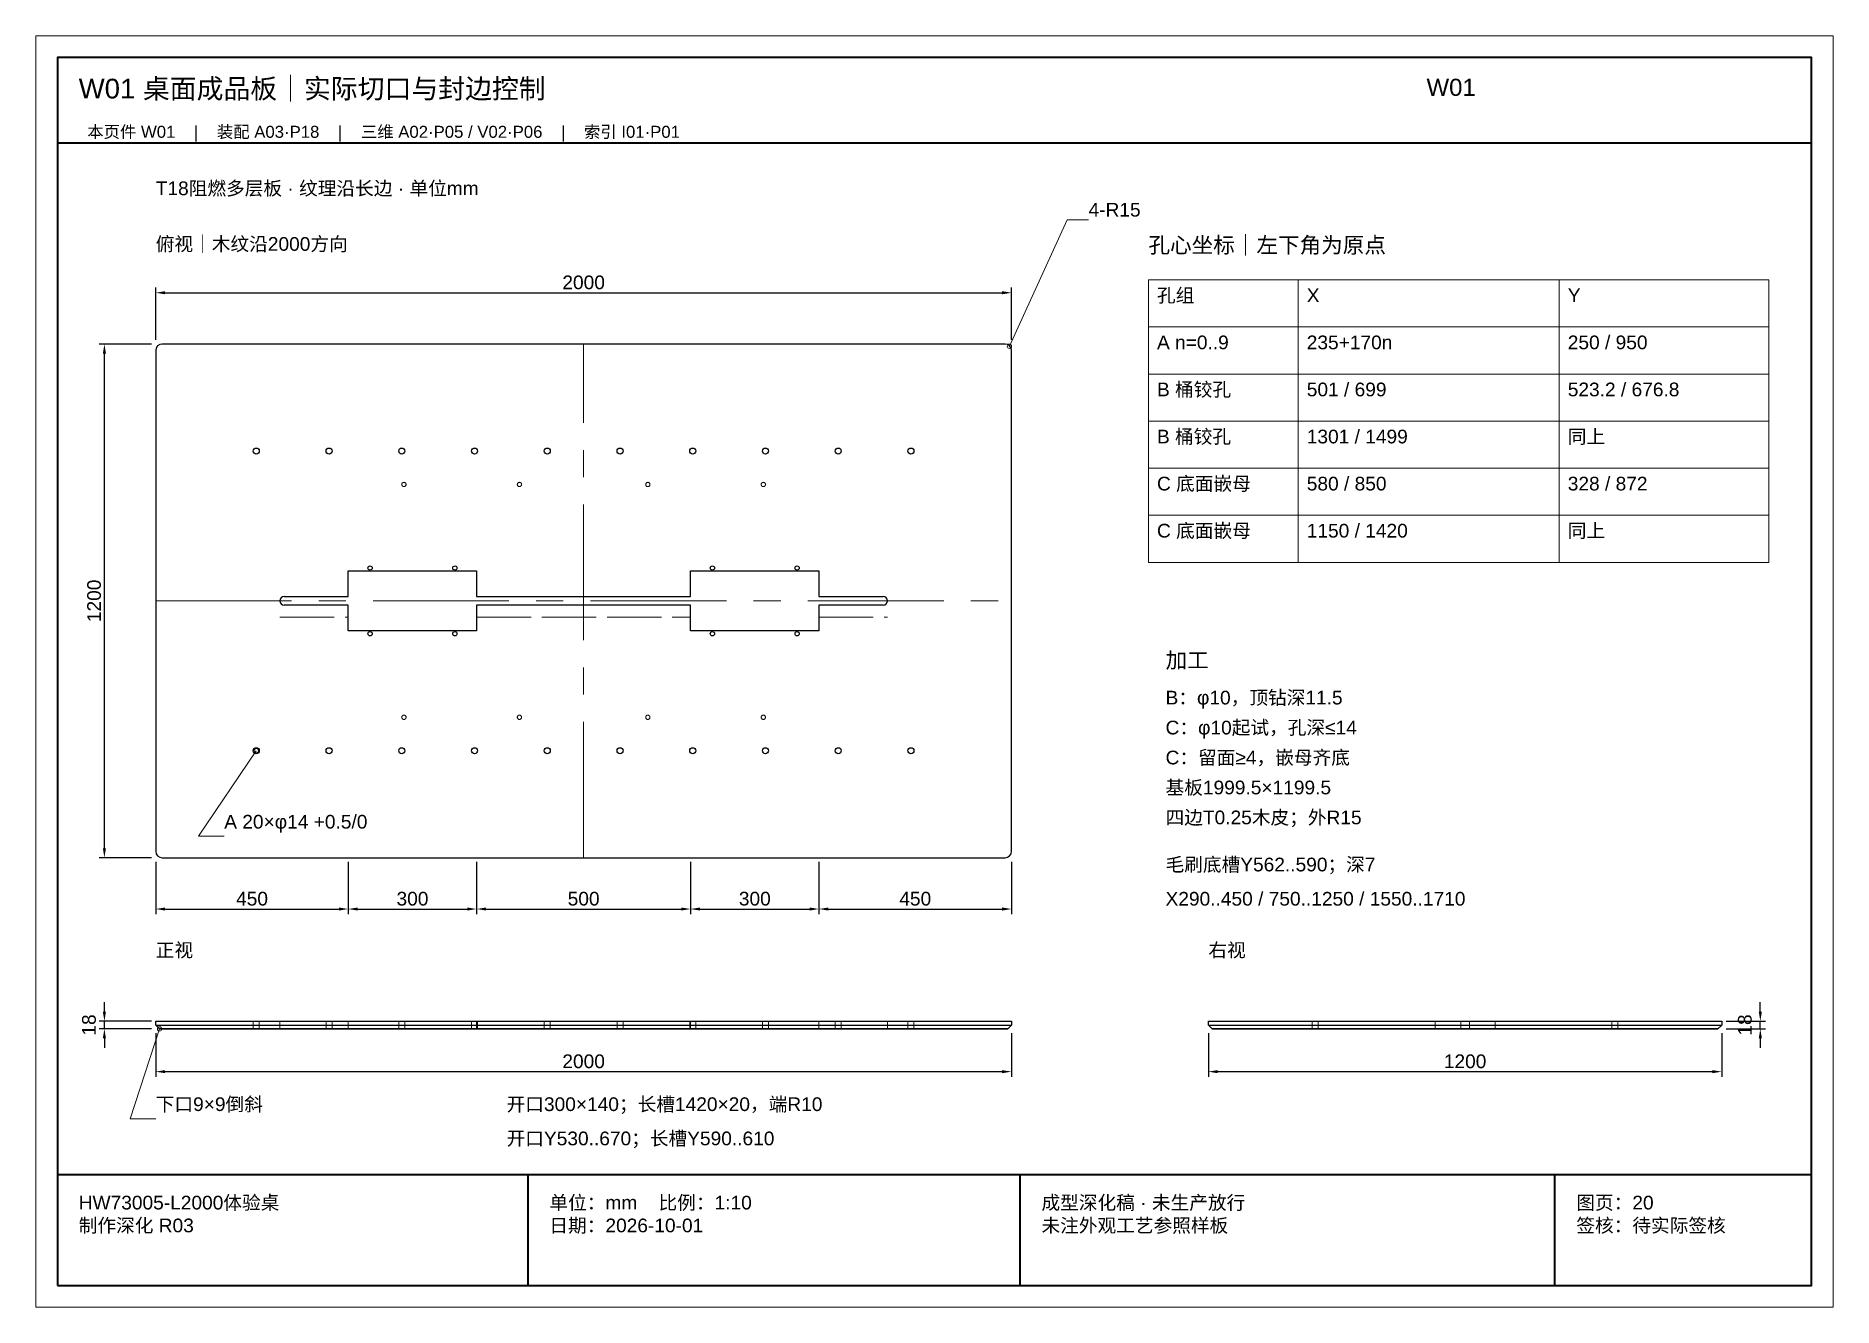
# Paper-space layout 'W01' of a CAD drawing. Header units: millimetres. Extents: x 0 to 420, y 0 to 297.
# The model-space entities are those that its viewports show. They can reach past a viewport. Long polylines and large blocks are cut down to what shows.
import ezdxf

# ---------------------------------------------------------------- set-up
doc = ezdxf.new("R2010")
doc.units = ezdxf.units.MM
doc.linetypes.add('CENTER', pattern=[5.08, 3.175, -0.635, 0.635, -0.635])
doc.linetypes.add('DASHED', pattern=[1.524, 1.27, -0.254])
for name, color, linetype, lineweight in [('CENTER', 8, 'CENTER', 13), ('DIM', 7, 'Continuous', 13), ('FRAME', 7, 'Continuous', 35), ('HIDDEN', 8, 'DASHED', 13), ('NOTE', 7, 'Continuous', 18), ('OUTLINE', 7, 'Continuous', 25)]:
    doc.layers.add(name, color=color, linetype=linetype, lineweight=lineweight)
doc.styles.add('CN', font='Arial Unicode.ttf')
doc.dimstyles.new('D10_A3', dxfattribs={"dimtxt": 32, "dimasz": 22, "dimexe": 12, "dimexo": 10, "dimgap": 8, "dimtad": 1, "dimdsep": 46, "dimtxsty": 'CN', "dimcen": 2.5, "dimclrd": 7, "dimclre": 7, "dimclrt": 7, "dimazin": 3, "dimtfac": 1, "dimtmove": 0, "dimatfit": 3})

msp = doc.modelspace()

# ---------------------------------------------------------------- linework, layer by layer
at = {"layer": 'CENTER'}
for p, q in [((49280, 1050), (49280, 2250)), ((48280, 1650), (50280, 1650))]:
    msp.add_line(p, q, dxfattribs=at)
at = {"layer": 'DIM'}
for points in [[(50275, 2245), (50410, 2540), (50460, 2540)], [(48515, 1300), (48380, 1100), (48440, 1100)], [(48289, 650), (48220, 440), (48280, 440)]]:
    msp.add_lwpolyline(points, dxfattribs=at)
for points in [[(50600, 2290), (50950, 2290), (50950, 2400), (50600, 2400)], [(50950, 2290), (51560, 2290), (51560, 2400), (50950, 2400)], [(51560, 2290), (52050, 2290), (52050, 2400), (51560, 2400)], [(50600, 2180), (50950, 2180), (50950, 2290), (50600, 2290)], [(50950, 2180), (51560, 2180), (51560, 2290), (50950, 2290)], [(51560, 2180), (52050, 2180), (52050, 2290), (51560, 2290)], [(50600, 2070), (50950, 2070), (50950, 2180), (50600, 2180)], [(50950, 2070), (51560, 2070), (51560, 2180), (50950, 2180)], [(51560, 2070), (52050, 2070), (52050, 2180), (51560, 2180)], [(50600, 1960), (50950, 1960), (50950, 2070), (50600, 2070)], [(50950, 1960), (51560, 1960), (51560, 2070), (50950, 2070)], [(51560, 1960), (52050, 1960), (52050, 2070), (51560, 2070)], [(50600, 1850), (50950, 1850), (50950, 1960), (50600, 1960)], [(50950, 1850), (51560, 1850), (51560, 1960), (50950, 1960)], [(51560, 1850), (52050, 1850), (52050, 1960), (51560, 1960)], [(50600, 1740), (50950, 1740), (50950, 1850), (50600, 1850)], [(50950, 1740), (51560, 1740), (51560, 1850), (50950, 1850)], [(51560, 1740), (52050, 1740), (52050, 1850), (51560, 1850)]]:
    msp.add_lwpolyline(points, close=True, dxfattribs=at)
for centre in [(50275, 2245), (48515, 1300), (48289, 650)]:
    msp.add_circle(centre, 5, dxfattribs=at)
at = {"layer": 'FRAME'}
for p, q in [((48050, 2720), (52150, 2720)), ((48050, 310), (52150, 310)), ((49150, 50), (49150, 310)), ((50300, 50), (50300, 310)), ((51550, 50), (51550, 310))]:
    msp.add_line(p, q, dxfattribs=at)
msp.add_lwpolyline([(48050, 50), (52150, 50), (52150, 2920), (48050, 2920)], close=True, dxfattribs=at)
at = {"layer": 'HIDDEN'}
for p, q in [((48570, 1612), (48730, 1612)), ((49030, 1612), (49530, 1612)), ((49830, 1612), (49990, 1612)), ((48508, 650), (48508, 668)), ((48522, 650), (48522, 668)), ((48570, 650), (48570, 668)), ((48678, 650), (48678, 668)), ((48692, 650), (48692, 668)), ((48730, 650), (48730, 668)), ((48848, 650), (48848, 668)), ((48862, 650), (48862, 668)), ((49018, 650), (49018, 668)), ((49030, 650), (49030, 668)), ((49032, 650), (49032, 668)), ((49188, 650), (49188, 668)), ((49202, 650), (49202, 668)), ((49358, 650), (49358, 668)), ((49372, 650), (49372, 668)), ((49528, 650), (49528, 668)), ((49530, 650), (49530, 668)), ((49542, 650), (49542, 668)), ((49698, 650), (49698, 668)), ((49712, 650), (49712, 668)), ((49830, 650), (49830, 668)), ((49868, 650), (49868, 668)), ((49882, 650), (49882, 668)), ((49990, 650), (49990, 668)), ((50038, 650), (50038, 668)), ((50052, 650), (50052, 668)), ((50983, 650), (50983, 668)), ((50997, 650), (50997, 668)), ((51270, 650), (51270, 668)), ((51330, 650), (51330, 668)), ((51350, 650), (51350, 668)), ((51410, 650), (51410, 668)), ((51683, 650), (51683, 668)), ((51697, 650), (51697, 668))]:
    msp.add_line(p, q, dxfattribs=at)
for centre in [(48860, 1922), (49130, 1922), (49430, 1922), (49700, 1922), (48860, 1378), (49130, 1378), (49430, 1378), (49700, 1378)]:
    msp.add_circle(centre, 5, dxfattribs=at)
at = {"layer": 'OUTLINE'}
for p, q in [((48280, 2235), (48280, 1065)), ((50265, 2250), (48295, 2250)), ((50280, 1065), (50280, 2235)), ((48295, 1050), (50265, 1050)), ((48280, 659), (50280, 659)), ((48289, 650), (50271, 650)), ((50740, 659), (51940, 659)), ((50749, 650), (51931, 650))]:
    msp.add_line(p, q, dxfattribs=at)
for points in [[(48580, 1660), (48730, 1660), (48730, 1720), (49030, 1720), (49030, 1660), (49530, 1660), (49530, 1720), (49830, 1720), (49830, 1660), (49980, 1660)], [(49980, 1640), (49830, 1640), (49830, 1580), (49530, 1580), (49530, 1640), (49030, 1640), (49030, 1580), (48730, 1580), (48730, 1640), (48580, 1640)]]:
    msp.add_lwpolyline(points, dxfattribs=at)
for points in [[(48280, 659), (48280, 668), (50280, 668), (50280, 659), (50271, 650), (48289, 650)], [(50740, 659), (50740, 668), (51940, 668), (51940, 659), (51931, 650), (50749, 650)]]:
    msp.add_lwpolyline(points, close=True, dxfattribs=at)
for centre, radius in [((48515, 2000), 7), ((48685, 2000), 7), ((48855, 2000), 7), ((49025, 2000), 7), ((49195, 2000), 7), ((49365, 2000), 7), ((49535, 2000), 7), ((49705, 2000), 7), ((49875, 2000), 7), ((50045, 2000), 7), ((48781, 1726.8), 5), ((48979, 1726.8), 5), ((49581, 1726.8), 5), ((49779, 1726.8), 5), ((48781, 1573.2), 5), ((48979, 1573.2), 5), ((49581, 1573.2), 5), ((49779, 1573.2), 5), ((48515, 1300), 7), ((48685, 1300), 7), ((48855, 1300), 7), ((49025, 1300), 7), ((49195, 1300), 7), ((49365, 1300), 7), ((49535, 1300), 7), ((49705, 1300), 7), ((49875, 1300), 7), ((50045, 1300), 7)]:
    msp.add_circle(centre, radius, dxfattribs=at)
for centre, radius, start, end in [((48295, 2235), 15, 90, 180), ((50265, 2235), 15, 0, 90), ((48580, 1650), 10, 90, 270), ((49980, 1650), 10, 270, 90), ((48295, 1065), 15, 180, 270), ((50265, 1065), 15, 270, 360)]:
    msp.add_arc(centre, radius, start, end, dxfattribs=at)

# ---------------------------------------------------------------- texts
at = {"layer": 'NOTE', "attachment_point": 1, "style": 'CN'}
for s, insert, char_height, width in [('W01 桌面成品板｜实际切口与封边控制', (48100, 2870), 46, 3100), ('W01', (51250, 2870), 40, 900), ('本页件 W01    |    装配 A03·P18    |    三维 A02·P05 / V02·P06    |    索引 I01·P01', (48120, 2760), 28, 3960), ('T18阻燃多层板 · 纹理沿长边 · 单位mm', (48280, 2630), 32, 2250), ('4-R15', (50460, 2580), 32, 900), ('俯视｜木纹沿2000方向', (48280, 2500), 32, 1100), ('孔心坐标｜左下角为原点', (50600, 2500), 37, 1450), ('孔组', (50620, 2380), 32, 310), ('X', (50970, 2380), 32, 570), ('Y', (51580, 2380), 32, 450), ('A n=0..9', (50620, 2270), 32, 310), ('235+170n', (50970, 2270), 32, 570), ('250 / 950', (51580, 2270), 32, 450), ('B 桶铰孔', (50620, 2160), 32, 310), ('501 / 699', (50970, 2160), 32, 570), ('523.2 / 676.8', (51580, 2160), 32, 450), ('B 桶铰孔', (50620, 2050), 32, 310), ('1301 / 1499', (50970, 2050), 32, 570), ('同上', (51580, 2050), 32, 450), ('C 底面嵌母', (50620, 1940), 32, 310), ('580 / 850', (50970, 1940), 32, 570), ('328 / 872', (51580, 1940), 32, 450), ('C 底面嵌母', (50620, 1830), 32, 310), ('1150 / 1420', (50970, 1830), 32, 570), ('同上', (51580, 1830), 32, 450), ('加工', (50640, 1530), 37, 1400), ('B：φ10，顶钻深11.5', (50640, 1440), 32, 1400), ('C：φ10起试，孔深≤14', (50640, 1370), 32, 1400), ('C：留面≥4，嵌母齐底', (50640, 1300), 32, 1400), ('基板1999.5×1199.5', (50640, 1230), 32, 1400), ('A 20×φ14 +0.5/0', (48440, 1150), 32, 1550), ('四边T0.25木皮；外R15', (50640, 1160), 32, 1400), ('毛刷底槽Y562..590；深7', (50640, 1050), 32, 1420), ('X290..450 / 750..1250 / 1550..1710', (50640, 970), 32, 1420), ('正视', (48280, 850), 32, 1100), ('右视', (50740, 850), 32, 1100), ('下口9×9倒斜', (48280, 490), 32, 1500), ('开口300×140；长槽1420×20，端R10', (49100, 490), 32, 2900), ('开口Y530..670；长槽Y590..610', (49100, 410), 32, 2900), ('HW73005-L2000体验桌\\P制作深化 R03', (48100, 260), 32, 1000), ('单位：mm    比例：1:10\\P日期：2026-10-01', (49200, 260), 32, 1050), ('成型深化稿 · 未生产放行\\P未注外观工艺参照样板', (50350, 260), 32, 1150), ('图页：20\\P签核：待实际签核', (51600, 260), 32, 550)]:
    msp.add_mtext(s, dxfattribs=dict(at, insert=insert, char_height=char_height, width=width))

# ---------------------------------------------------------------- dimensions: what is measured, and where the dimension line sits
at = {"layer": 'DIM'}
for base, p1, p2 in [((48280, 2370), (48280, 2250), (50280, 2250)), ((48280, 930), (48280, 1050), (48730, 1050)), ((48730, 930), (48730, 1050), (49030, 1050)), ((49030, 930), (49030, 1050), (49530, 1050)), ((49530, 930), (49530, 1050), (49830, 1050)), ((49830, 930), (49830, 1050), (50280, 1050)), ((48280, 550), (48280, 650), (50280, 650)), ((50740, 550), (50740, 650), (51940, 650))]:
    msp.add_linear_dim(base=base, p1=p1, p2=p2, dimstyle='D10_A3', dxfattribs=at).render()
for base, p1, p2 in [((48160, 1050), (48280, 1050), (48280, 2250)), ((48160, 650), (48280, 650), (48280, 668)), ((52030, 650), (51940, 650), (51940, 668))]:
    msp.add_linear_dim(base=base, p1=p1, p2=p2, angle=90, dimstyle='D10_A3', dxfattribs=at).render()

psp = doc.layouts.new('W01')

# ---------------------------------------------------------------- viewports
at = {"layer": 'Defpoints'}
psp.add_viewport(center=(210, 148.5), size=(420, 297), view_center_point=(50100, 1485), view_height=2970, dxfattribs=at)

doc.saveas('drawing.dxf')
